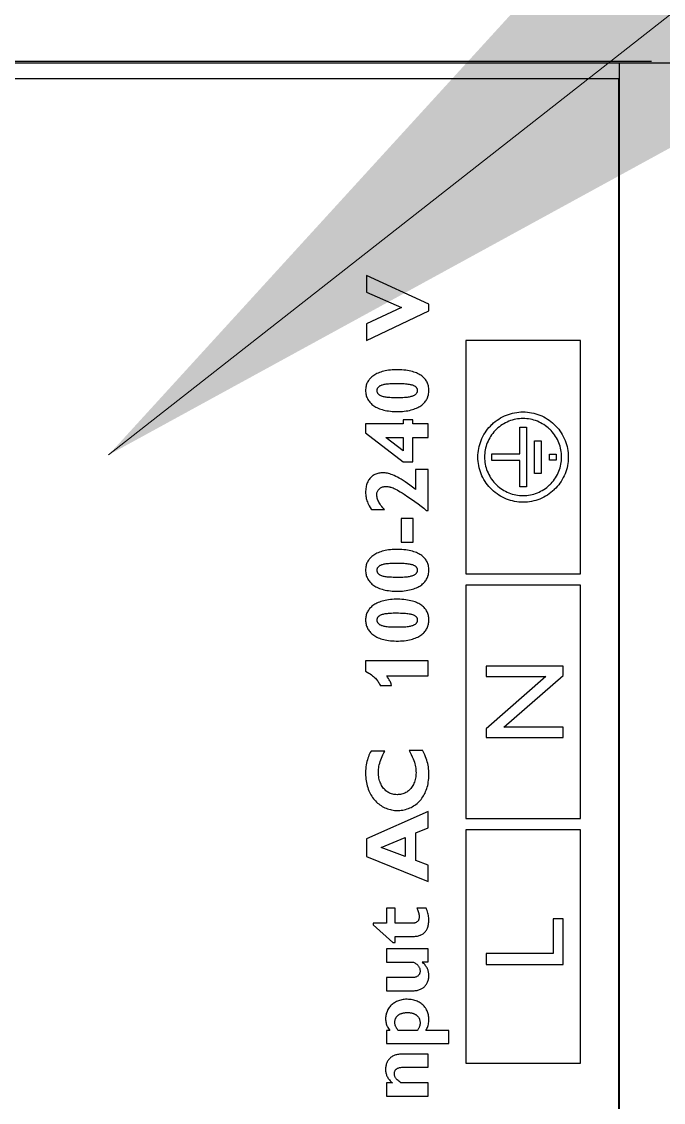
# Paper-space layout '2 DOOR PANEL LAYOUT - A1 Sheet' of a CAD drawing. Extents: x 50 to 825, y 22 to 486.
# Drawn here: x 434.412 to 437.021, y 337.318 to 341.713 of the extents above; entities that cross this region are included whole.
import ezdxf

# ---------------------------------------------------------------- set-up
doc = ezdxf.new("R2010")
doc.units = 0
doc.layers.add('N-ANNO-TEXT', color=2, linetype='Continuous', lineweight=18)
doc.layers.add('N-EQPM', color=3, linetype='Continuous', lineweight=25)

psp = doc.layouts.new('2 DOOR PANEL LAYOUT - A1 Sheet')

# ---------------------------------------------------------------- linework, layer by layer
at = {"layer": 'N-ANNO-TEXT'}
psp.add_lwpolyline([(434.7652, 339.951), (440.0535, 344.0974), (442.566, 344.0974)], dxfattribs=at)
psp.add_solid([(438.661, 342.0818), (434.7652, 339.951), (437.7593, 343.2301)], dxfattribs=at)
at = {"layer": 'N-EQPM', "linetype": 'Continuous'}
for p, q in [((422.2664, 341.5454), (439.1849, 341.5454)), ((423.698, 341.5519), (436.9725, 341.5519)), ((436.8423, 333.7369), (436.8423, 341.5454)), ((423.8203, 341.4814), (436.8386, 341.4814)), ((436.8386, 341.4814), (436.8386, 333.8029))]:
    psp.add_line(p, q, dxfattribs=at)
for points in [[(436.0675, 340.5647), (435.8137, 340.6804), (435.8137, 340.6132), (435.9566, 340.5504), (435.8137, 340.4843), (435.8137, 340.4163), (436.0675, 340.5375)], [(436.6841, 340.417), (436.2173, 340.417), (436.2173, 339.468), (436.6841, 339.468)], [(435.8133, 340.1917), (435.8146, 340.1877), (435.8161, 340.1838), (435.8178, 340.1801), (435.8197, 340.1764), (435.8219, 340.1729), (435.8243, 340.1694), (435.8269, 340.1661), (435.8297, 340.1629), (435.8328, 340.1598), (435.8361, 340.1568), (435.8397, 340.1539), (435.8435, 340.1511), (435.8476, 340.1485), (435.8519, 340.1459), (435.8565, 340.1435), (435.8614, 340.1413), (435.8666, 340.1392), (435.872, 340.1372), (435.8778, 340.1354), (435.8838, 340.1338), (435.8902, 340.1323), (435.8969, 340.131), (435.9039, 340.1299), (435.9112, 340.129), (435.9189, 340.1284), (435.9269, 340.1279), (435.9352, 340.1277), (435.9389, 340.1277), (435.944, 340.1277), (435.9522, 340.128), (435.9602, 340.1284), (435.9678, 340.1292), (435.9751, 340.1301), (435.9821, 340.1312), (435.9887, 340.1325), (435.9951, 340.134), (436.0011, 340.1356), (436.0068, 340.1374), (436.0122, 340.1394), (436.0173, 340.1415), (436.0222, 340.1438), (436.0267, 340.1462), (436.031, 340.1487), (436.035, 340.1513), (436.0387, 340.154), (436.0422, 340.1569), (436.0455, 340.1599), (436.0485, 340.163), (436.0513, 340.1661), (436.0538, 340.1694), (436.0561, 340.1729), (436.0583, 340.1764), (436.0602, 340.18), (436.0618, 340.1838), (436.0633, 340.1877), (436.064, 340.1897), (436.0646, 340.1917), (436.0656, 340.1959), (436.0664, 340.2002), (436.067, 340.2046), (436.0674, 340.2092), (436.0675, 340.214), (436.0674, 340.2186), (436.067, 340.2231), (436.0664, 340.2275), (436.0656, 340.2317), (436.0646, 340.2357), (436.0633, 340.2396), (436.0619, 340.2434), (436.0602, 340.2471), (436.0583, 340.2506), (436.0562, 340.254), (436.0538, 340.2573), (436.0513, 340.2605), (436.0485, 340.2636), (436.0455, 340.2666), (436.0422, 340.2695), (436.0387, 340.2722), (436.035, 340.2749), (436.0309, 340.2774), (436.0266, 340.2799), (436.022, 340.2822), (436.0171, 340.2844), (436.0119, 340.2864), (436.0064, 340.2883), (436.0005, 340.2901), (435.9943, 340.2917), (435.9878, 340.2932), (435.9809, 340.2944), (435.9737, 340.2955), (435.9662, 340.2964), (435.9583, 340.297), (435.9501, 340.2975), (435.9415, 340.2977), (435.9378, 340.2977), (435.9351, 340.2977), (435.9269, 340.2975), (435.919, 340.2971), (435.9114, 340.2964), (435.9041, 340.2955), (435.8971, 340.2945), (435.8904, 340.2932), (435.8839, 340.2917), (435.8778, 340.2901), (435.872, 340.2883), (435.8665, 340.2864), (435.8613, 340.2843), (435.8564, 340.282), (435.8518, 340.2797), (435.8474, 340.2772), (435.8433, 340.2746), (435.8395, 340.2718), (435.836, 340.269), (435.8327, 340.266), (435.8296, 340.263), (435.8268, 340.2598), (435.8242, 340.2566), (435.8218, 340.2532), (435.8197, 340.2498), (435.8177, 340.2462), (435.816, 340.2425), (435.8146, 340.2387), (435.8133, 340.2348), (435.8127, 340.2328), (435.8123, 340.2307), (435.8114, 340.2266), (435.8108, 340.2223), (435.8105, 340.2178), (435.8104, 340.2132), (435.8105, 340.2087), (435.8108, 340.2043), (435.8114, 340.2), (435.8123, 340.1958)], [(436.0199, 340.2185), (436.0202, 340.2168), (436.0204, 340.2151), (436.0205, 340.2132), (436.0204, 340.2113), (436.0202, 340.2095), (436.0199, 340.2078), (436.0194, 340.2062), (436.0189, 340.2046), (436.0182, 340.2032), (436.0174, 340.2017), (436.0164, 340.2003), (436.0153, 340.199), (436.0141, 340.1977), (436.0128, 340.1965), (436.0112, 340.1953), (436.0095, 340.1942), (436.0076, 340.1931), (436.0055, 340.192), (436.0032, 340.191), (436.0007, 340.19), (435.9978, 340.1891), (435.9947, 340.1882), (435.9913, 340.1874), (435.9875, 340.1866), (435.9834, 340.1859), (435.9788, 340.1853), (435.9738, 340.1848), (435.9682, 340.1843), (435.9621, 340.1839), (435.9554, 340.1837), (435.9479, 340.1835), (435.9415, 340.1835), (435.9405, 340.1835), (435.9307, 340.1835), (435.9224, 340.1837), (435.9152, 340.184), (435.9089, 340.1843), (435.9033, 340.1847), (435.8982, 340.1853), (435.8937, 340.1858), (435.8896, 340.1865), (435.8859, 340.1872), (435.8825, 340.188), (435.8795, 340.1888), (435.8768, 340.1897), (435.8743, 340.1906), (435.872, 340.1916), (435.87, 340.1927), (435.8681, 340.1937), (435.8665, 340.1949), (435.865, 340.196), (435.8636, 340.1972), (435.8625, 340.1985), (435.8614, 340.1998), (435.8605, 340.2012), (435.8597, 340.2026), (435.859, 340.2041), (435.8587, 340.2049), (435.8584, 340.2057), (435.858, 340.2074), (435.8577, 340.2091), (435.8575, 340.2109), (435.8574, 340.2129), (435.8575, 340.2148), (435.8577, 340.2166), (435.858, 340.2184), (435.8584, 340.22), (435.859, 340.2216), (435.8593, 340.2223), (435.8597, 340.223), (435.8605, 340.2245), (435.8614, 340.2258), (435.8624, 340.2271), (435.8636, 340.2284), (435.865, 340.2296), (435.8665, 340.2308), (435.8682, 340.2319), (435.87, 340.2329), (435.8721, 340.234), (435.8744, 340.235), (435.8769, 340.2359), (435.8797, 340.2368), (435.8828, 340.2376), (435.8862, 340.2384), (435.8899, 340.2391), (435.8941, 340.2398), (435.8987, 340.2403), (435.9038, 340.2408), (435.9095, 340.2412), (435.9157, 340.2416), (435.9227, 340.2418), (435.9306, 340.2419), (435.9338, 340.2419), (435.9437, 340.2418), (435.9524, 340.2417), (435.9599, 340.2414), (435.9666, 340.2411), (435.9725, 340.2406), (435.9779, 340.2401), (435.9827, 340.2395), (435.987, 340.2389), (435.9909, 340.2382), (435.9944, 340.2374), (435.9976, 340.2365), (436.0005, 340.2357), (436.0031, 340.2347), (436.0055, 340.2337), (436.0076, 340.2327), (436.0095, 340.2317), (436.0112, 340.2306), (436.0127, 340.2294), (436.0141, 340.2282), (436.0153, 340.227), (436.0164, 340.2257), (436.0173, 340.2244), (436.0182, 340.223), (436.0189, 340.2216), (436.0192, 340.2208), (436.0194, 340.2201)], [(436.6292, 339.9857), (436.6311, 339.9772), (436.6325, 339.9686), (436.6335, 339.96), (436.6341, 339.9513), (436.6343, 339.9425), (436.6341, 339.9338), (436.6335, 339.9251), (436.6325, 339.9164), (436.6311, 339.9079), (436.6292, 339.8994), (436.627, 339.891), (436.6244, 339.8828), (436.6213, 339.8746), (436.6179, 339.8666), (436.6141, 339.8588), (436.6099, 339.8512), (436.6054, 339.8437), (436.6005, 339.8365), (436.5953, 339.8295), (436.5897, 339.8227), (436.5838, 339.8162), (436.5776, 339.81), (436.5771, 339.8094), (436.5706, 339.8036), (436.5638, 339.798), (436.5568, 339.7927), (436.5496, 339.7879), (436.5421, 339.7833), (436.5344, 339.7792), (436.5266, 339.7754), (436.5186, 339.7719), (436.5105, 339.7689), (436.5022, 339.7663), (436.4939, 339.764), (436.4854, 339.7622), (436.4768, 339.7608), (436.4682, 339.7598), (436.4595, 339.7591), (436.4507, 339.7589), (436.442, 339.7591), (436.4333, 339.7598), (436.4246, 339.7608), (436.4161, 339.7622), (436.4076, 339.764), (436.3992, 339.7663), (436.391, 339.7689), (436.3828, 339.7719), (436.3748, 339.7754), (436.367, 339.7792), (436.3593, 339.7833), (436.3519, 339.7879), (436.3446, 339.7927), (436.3376, 339.798), (436.3309, 339.8036), (436.3243, 339.8094), (436.3238, 339.81), (436.3176, 339.8162), (436.3117, 339.8227), (436.3061, 339.8295), (436.3009, 339.8365), (436.296, 339.8437), (436.2914, 339.8512), (436.2873, 339.8588), (436.2835, 339.8667), (436.2801, 339.8747), (436.277, 339.8828), (436.2744, 339.891), (436.2722, 339.8994), (436.2703, 339.9079), (436.2689, 339.9164), (436.2679, 339.9251), (436.2673, 339.9338), (436.2671, 339.9425), (436.2673, 339.9513), (436.2679, 339.96), (436.2689, 339.9686), (436.2703, 339.9772), (436.2722, 339.9856), (436.2744, 339.994), (436.277, 340.0023), (436.2801, 340.0104), (436.2835, 340.0184), (436.2873, 340.0262), (436.2914, 340.0339), (436.296, 340.0413), (436.3009, 340.0485), (436.3061, 340.0556), (436.3117, 340.0623), (436.3176, 340.0688), (436.3238, 340.075), (436.3243, 340.0756), (436.3308, 340.0815), (436.3376, 340.087), (436.3446, 340.0923), (436.3519, 340.0972), (436.3593, 340.1017), (436.367, 340.1059), (436.3748, 340.1097), (436.3828, 340.1131), (436.3909, 340.1161), (436.3992, 340.1187), (436.4076, 340.121), (436.4161, 340.1228), (436.4246, 340.1242), (436.4333, 340.1253), (436.442, 340.1259), (436.4507, 340.1261), (436.4595, 340.1259), (436.4682, 340.1253), (436.4768, 340.1242), (436.4854, 340.1228), (436.4939, 340.121), (436.5023, 340.1187), (436.5105, 340.1161), (436.5186, 340.1131), (436.5266, 340.1097), (436.5345, 340.1059), (436.5421, 340.1017), (436.5496, 340.0972), (436.5568, 340.0923), (436.5638, 340.087), (436.5706, 340.0815), (436.5771, 340.0756), (436.5776, 340.075), (436.5838, 340.0688), (436.5897, 340.0623), (436.5953, 340.0556), (436.6005, 340.0486), (436.6054, 340.0413), (436.61, 340.0339), (436.6141, 340.0262), (436.6179, 340.0184), (436.6213, 340.0104), (436.6244, 340.0023), (436.627, 339.994)], [(436.0642, 340.077), (436.0025, 340.077), (436.0025, 340.0939), (435.9624, 340.0939), (435.9624, 340.077), (435.8104, 340.077), (435.8104, 340.0417), (435.9624, 339.9238), (436.0025, 339.9238), (436.0025, 340.0215), (436.0642, 340.0215)], [(436.601, 339.9865), (436.5987, 339.9935), (436.5962, 340.0004), (436.5932, 340.0072), (436.59, 340.0139), (436.5865, 340.0204), (436.5826, 340.0268), (436.5784, 340.033), (436.574, 340.039), (436.5692, 340.0447), (436.5642, 340.0503), (436.5589, 340.0556), (436.5585, 340.056), (436.5529, 340.061), (436.5471, 340.0658), (436.5412, 340.0702), (436.535, 340.0744), (436.5286, 340.0783), (436.5221, 340.0818), (436.5154, 340.0851), (436.5086, 340.088), (436.5017, 340.0906), (436.4946, 340.0928), (436.4875, 340.0947), (436.4803, 340.0963), (436.473, 340.0975), (436.4656, 340.0984), (436.4582, 340.0989), (436.4507, 340.0991), (436.4433, 340.0989), (436.4358, 340.0984), (436.4285, 340.0975), (436.4212, 340.0963), (436.4139, 340.0947), (436.4068, 340.0928), (436.3997, 340.0906), (436.3928, 340.088), (436.3859, 340.0851), (436.3793, 340.0818), (436.3727, 340.0783), (436.3664, 340.0744), (436.3602, 340.0703), (436.3542, 340.0658), (436.3484, 340.061), (436.3429, 340.056), (436.3424, 340.0555), (436.3371, 340.0502), (436.3321, 340.0447), (436.3273, 340.0389), (436.3228, 340.0329), (436.3187, 340.0268), (436.3148, 340.0204), (436.3112, 340.0139), (436.308, 340.0072), (436.3051, 340.0004), (436.3025, 339.9935), (436.3003, 339.9864), (436.2984, 339.9793), (436.2968, 339.9721), (436.2956, 339.9648), (436.2947, 339.9574), (436.2942, 339.95), (436.294, 339.9425), (436.2942, 339.9351), (436.2947, 339.9276), (436.2956, 339.9203), (436.2968, 339.913), (436.2984, 339.9058), (436.3003, 339.8986), (436.3025, 339.8916), (436.3051, 339.8846), (436.308, 339.8778), (436.3112, 339.8712), (436.3148, 339.8646), (436.3187, 339.8583), (436.3228, 339.8521), (436.3273, 339.8461), (436.3321, 339.8403), (436.3371, 339.8348), (436.3424, 339.8295), (436.3429, 339.829), (436.3484, 339.824), (436.3542, 339.8192), (436.3602, 339.8148), (436.3664, 339.8106), (436.3728, 339.8067), (436.3793, 339.8032), (436.386, 339.7999), (436.3928, 339.797), (436.3997, 339.7944), (436.4068, 339.7922), (436.4139, 339.7903), (436.4212, 339.7887), (436.4285, 339.7875), (436.4358, 339.7866), (436.4433, 339.7861), (436.4507, 339.7859), (436.4582, 339.7861), (436.4656, 339.7866), (436.473, 339.7875), (436.4803, 339.7887), (436.4875, 339.7903), (436.4946, 339.7922), (436.5017, 339.7944), (436.5086, 339.797), (436.5154, 339.7999), (436.5221, 339.8032), (436.5286, 339.8067), (436.535, 339.8106), (436.5411, 339.8148), (436.5471, 339.8192), (436.5529, 339.824), (436.5584, 339.829), (436.5589, 339.8295), (436.5642, 339.8348), (436.5692, 339.8403), (436.5739, 339.8461), (436.5784, 339.8521), (436.5826, 339.8582), (436.5865, 339.8646), (436.59, 339.8711), (436.5932, 339.8778), (436.5962, 339.8846), (436.5987, 339.8916), (436.601, 339.8986), (436.6029, 339.9057), (436.6045, 339.913), (436.6057, 339.9203), (436.6066, 339.9276), (436.6071, 339.9351), (436.6073, 339.9425), (436.6071, 339.95), (436.6066, 339.9574), (436.6057, 339.9648), (436.6045, 339.9721), (436.6029, 339.9793)], [(435.9624, 339.9679), (435.8941, 340.0208), (435.8941, 340.0215), (435.9624, 340.0215)], [(436.4642, 339.8215), (436.4371, 339.8215), (436.4371, 339.929), (436.3236, 339.929), (436.3236, 339.9561), (436.4371, 339.9561), (436.4371, 340.0636), (436.4642, 340.0636)], [(436.5247, 339.876), (436.4975, 339.876), (436.4975, 340.0092), (436.5247, 340.0092)], [(436.5852, 339.9305), (436.5583, 339.9305), (436.5583, 339.9546), (436.5852, 339.9546)], [(435.8145, 339.7697), (435.816, 339.7649), (435.8179, 339.76), (435.82, 339.7549), (435.8226, 339.7496), (435.8255, 339.7438), (435.829, 339.7377), (435.8332, 339.7309), (435.8343, 339.7292), (435.8868, 339.7292), (435.8842, 339.7319), (435.8801, 339.7365), (435.8763, 339.7412), (435.8728, 339.7458), (435.8696, 339.7504), (435.8668, 339.7549), (435.8643, 339.7594), (435.8622, 339.7637), (435.8603, 339.7679), (435.8588, 339.7719), (435.8576, 339.7757), (435.8567, 339.7794), (435.856, 339.7829), (435.8557, 339.7862), (435.8556, 339.7894), (435.8557, 339.7921), (435.856, 339.7948), (435.8566, 339.7975), (435.8574, 339.8001), (435.8585, 339.8026), (435.8598, 339.8051), (435.8613, 339.8075), (435.863, 339.8097), (435.8649, 339.8119), (435.8671, 339.8138), (435.8694, 339.8157), (435.8715, 339.8171), (435.8741, 339.8186), (435.8768, 339.8199), (435.8797, 339.8209), (435.8826, 339.8217), (435.8855, 339.8223), (435.8885, 339.8227), (435.8916, 339.8228), (435.8959, 339.8227), (435.9002, 339.8224), (435.9044, 339.8218), (435.9087, 339.821), (435.9108, 339.8204), (435.913, 339.8199), (435.9175, 339.8185), (435.9222, 339.8168), (435.9271, 339.8147), (435.9324, 339.8122), (435.9382, 339.8092), (435.9445, 339.8057), (435.9514, 339.8015), (435.9593, 339.7965), (435.9677, 339.791), (435.9826, 339.781), (435.997, 339.7711), (436.0107, 339.7613), (436.0236, 339.7519), (436.0356, 339.7428), (436.0468, 339.7341), (436.0572, 339.7258), (436.0642, 339.7258), (436.0642, 339.8915), (436.0131, 339.8915), (436.0131, 339.8107), (436.0121, 339.8115), (436.0009, 339.8202), (435.9904, 339.828), (435.9806, 339.835), (435.9713, 339.8413), (435.9627, 339.847), (435.9545, 339.8521), (435.9468, 339.8566), (435.9396, 339.8606), (435.9328, 339.8641), (435.9263, 339.8671), (435.9202, 339.8697), (435.9145, 339.872), (435.909, 339.8739), (435.9038, 339.8754), (435.8989, 339.8766), (435.8943, 339.8775), (435.8899, 339.8781), (435.8857, 339.8785), (435.8816, 339.8786), (435.8769, 339.8785), (435.8723, 339.8782), (435.8678, 339.8776), (435.8636, 339.8768), (435.8595, 339.8758), (435.8556, 339.8746), (435.8518, 339.8732), (435.8482, 339.8716), (435.8448, 339.8698), (435.8415, 339.8678), (435.8383, 339.8656), (435.8353, 339.8633), (435.8325, 339.8607), (435.8298, 339.858), (435.8273, 339.8551), (435.8249, 339.8519), (435.8227, 339.8486), (435.8207, 339.8451), (435.8188, 339.8414), (435.8171, 339.8375), (435.8156, 339.8334), (435.8142, 339.8291), (435.813, 339.8245), (435.8121, 339.8198), (435.8113, 339.8148), (435.8108, 339.8096), (435.8105, 339.8042), (435.8104, 339.7993), (435.8105, 339.794), (435.8108, 339.7889), (435.8114, 339.784), (435.8122, 339.7792), (435.8127, 339.7769), (435.8132, 339.7745)], [(436.0036, 339.6928), (435.9547, 339.6928), (435.9547, 339.5969), (436.0036, 339.5969)], [(436.0646, 339.5052), (436.0633, 339.5091), (436.0619, 339.5129), (436.0602, 339.5166), (436.0583, 339.5201), (436.0562, 339.5235), (436.0538, 339.5268), (436.0513, 339.53), (436.0485, 339.5331), (436.0455, 339.5361), (436.0422, 339.5389), (436.0387, 339.5417), (436.035, 339.5444), (436.0309, 339.5469), (436.0266, 339.5493), (436.022, 339.5517), (436.0171, 339.5538), (436.0119, 339.5559), (436.0063, 339.5578), (436.0005, 339.5596), (435.9943, 339.5612), (435.9878, 339.5626), (435.9809, 339.5639), (435.9737, 339.5649), (435.9662, 339.5658), (435.9583, 339.5665), (435.95, 339.5669), (435.9415, 339.5671), (435.9378, 339.5672), (435.9351, 339.5672), (435.9269, 339.567), (435.919, 339.5665), (435.9114, 339.5659), (435.9041, 339.565), (435.897, 339.5639), (435.8903, 339.5627), (435.8839, 339.5612), (435.8778, 339.5596), (435.872, 339.5578), (435.8665, 339.5558), (435.8613, 339.5537), (435.8564, 339.5515), (435.8518, 339.5491), (435.8474, 339.5466), (435.8433, 339.544), (435.8395, 339.5413), (435.836, 339.5385), (435.8326, 339.5355), (435.8296, 339.5325), (435.8268, 339.5293), (435.8242, 339.5261), (435.8218, 339.5227), (435.8197, 339.5192), (435.8177, 339.5157), (435.816, 339.512), (435.8146, 339.5082), (435.8133, 339.5042), (435.8127, 339.5022), (435.8123, 339.5002), (435.8114, 339.496), (435.8108, 339.4917), (435.8105, 339.4873), (435.8104, 339.4827), (435.8105, 339.4782), (435.8108, 339.4737), (435.8114, 339.4694), (435.8123, 339.4652), (435.8133, 339.4611), (435.8146, 339.4572), (435.8161, 339.4533), (435.8178, 339.4495), (435.8197, 339.4459), (435.8219, 339.4423), (435.8243, 339.4389), (435.8269, 339.4356), (435.8297, 339.4324), (435.8328, 339.4292), (435.8361, 339.4262), (435.8397, 339.4234), (435.8435, 339.4206), (435.8476, 339.4179), (435.8519, 339.4154), (435.8565, 339.413), (435.8614, 339.4108), (435.8665, 339.4087), (435.872, 339.4067), (435.8778, 339.4049), (435.8838, 339.4033), (435.8902, 339.4018), (435.8969, 339.4005), (435.9039, 339.3994), (435.9112, 339.3985), (435.9189, 339.3979), (435.9269, 339.3974), (435.9352, 339.3972), (435.9389, 339.3972), (435.944, 339.3972), (435.9522, 339.3975), (435.9602, 339.3979), (435.9678, 339.3987), (435.9751, 339.3996), (435.9821, 339.4007), (435.9888, 339.402), (435.9951, 339.4035), (436.0011, 339.4051), (436.0068, 339.4069), (436.0123, 339.4089), (436.0174, 339.411), (436.0222, 339.4133), (436.0267, 339.4157), (436.031, 339.4182), (436.035, 339.4208), (436.0387, 339.4235), (436.0422, 339.4264), (436.0455, 339.4294), (436.0485, 339.4324), (436.0513, 339.4356), (436.0538, 339.4389), (436.0561, 339.4423), (436.0583, 339.4459), (436.0602, 339.4495), (436.0618, 339.4533), (436.0633, 339.4572), (436.064, 339.4592), (436.0646, 339.4612), (436.0656, 339.4654), (436.0664, 339.4697), (436.067, 339.4741), (436.0674, 339.4787), (436.0675, 339.4835), (436.0674, 339.4881), (436.067, 339.4926), (436.0664, 339.497), (436.0656, 339.5012)], [(436.0199, 339.4879), (436.0202, 339.4863), (436.0204, 339.4845), (436.0205, 339.4827), (436.0204, 339.4808), (436.0202, 339.479), (436.0199, 339.4773), (436.0194, 339.4757), (436.0189, 339.4741), (436.0182, 339.4726), (436.0174, 339.4712), (436.0164, 339.4698), (436.0153, 339.4685), (436.0141, 339.4672), (436.0128, 339.466), (436.0112, 339.4648), (436.0095, 339.4637), (436.0076, 339.4625), (436.0056, 339.4615), (436.0032, 339.4605), (436.0007, 339.4595), (435.9979, 339.4586), (435.9947, 339.4577), (435.9913, 339.4569), (435.9875, 339.4561), (435.9834, 339.4554), (435.9788, 339.4548), (435.9738, 339.4543), (435.9682, 339.4538), (435.9621, 339.4534), (435.9553, 339.4532), (435.9478, 339.453), (435.9415, 339.453), (435.9406, 339.453), (435.9308, 339.453), (435.9225, 339.4532), (435.9153, 339.4535), (435.909, 339.4538), (435.9033, 339.4542), (435.8983, 339.4547), (435.8937, 339.4553), (435.8896, 339.456), (435.8859, 339.4567), (435.8826, 339.4575), (435.8795, 339.4583), (435.8768, 339.4592), (435.8743, 339.4601), (435.872, 339.4611), (435.87, 339.4621), (435.8681, 339.4632), (435.8665, 339.4643), (435.865, 339.4655), (435.8636, 339.4667), (435.8625, 339.468), (435.8614, 339.4693), (435.8605, 339.4707), (435.8597, 339.4721), (435.859, 339.4736), (435.8587, 339.4744), (435.8584, 339.4752), (435.858, 339.4768), (435.8577, 339.4786), (435.8575, 339.4804), (435.8574, 339.4823), (435.8575, 339.4843), (435.8577, 339.4861), (435.858, 339.4878), (435.8584, 339.4895), (435.859, 339.491), (435.8593, 339.4918), (435.8597, 339.4925), (435.8605, 339.4939), (435.8614, 339.4953), (435.8624, 339.4966), (435.8636, 339.4978), (435.865, 339.499), (435.8665, 339.5002), (435.8682, 339.5013), (435.87, 339.5024), (435.8721, 339.5034), (435.8744, 339.5044), (435.8769, 339.5053), (435.8797, 339.5062), (435.8828, 339.5071), (435.8862, 339.5078), (435.8899, 339.5086), (435.8941, 339.5092), (435.8987, 339.5098), (435.9038, 339.5103), (435.9094, 339.5107), (435.9157, 339.511), (435.9227, 339.5112), (435.9306, 339.5113), (435.9338, 339.5113), (435.9437, 339.5113), (435.9524, 339.5111), (435.9599, 339.5109), (435.9666, 339.5105), (435.9725, 339.5101), (435.9779, 339.5096), (435.9827, 339.509), (435.987, 339.5083), (435.9909, 339.5076), (435.9944, 339.5068), (435.9976, 339.506), (436.0005, 339.5051), (436.0031, 339.5042), (436.0055, 339.5032), (436.0076, 339.5022), (436.0095, 339.5011), (436.0112, 339.5), (436.0127, 339.4989), (436.0141, 339.4977), (436.0153, 339.4965), (436.0164, 339.4952), (436.0173, 339.4939), (436.0182, 339.4925), (436.0189, 339.491), (436.0192, 339.4903), (436.0194, 339.4895)], [(436.6841, 339.4221), (436.2173, 339.4221), (436.2173, 338.4731), (436.6841, 338.4731)], [(436.0646, 339.3025), (436.0633, 339.3064), (436.0619, 339.3102), (436.0602, 339.3138), (436.0583, 339.3174), (436.0562, 339.3208), (436.0538, 339.3241), (436.0513, 339.3273), (436.0485, 339.3304), (436.0455, 339.3333), (436.0422, 339.3362), (436.0387, 339.339), (436.035, 339.3417), (436.0309, 339.3442), (436.0266, 339.3466), (436.022, 339.3489), (436.0171, 339.3511), (436.0119, 339.3532), (436.0064, 339.3551), (436.0005, 339.3569), (435.9943, 339.3585), (435.9878, 339.3599), (435.9809, 339.3612), (435.9737, 339.3622), (435.9662, 339.3631), (435.9583, 339.3638), (435.9501, 339.3642), (435.9415, 339.3644), (435.9378, 339.3645), (435.9351, 339.3645), (435.9269, 339.3643), (435.919, 339.3638), (435.9114, 339.3632), (435.9041, 339.3623), (435.897, 339.3612), (435.8903, 339.3599), (435.8839, 339.3585), (435.8778, 339.3569), (435.872, 339.3551), (435.8665, 339.3531), (435.8613, 339.351), (435.8564, 339.3488), (435.8518, 339.3464), (435.8474, 339.3439), (435.8433, 339.3413), (435.8395, 339.3386), (435.836, 339.3357), (435.8327, 339.3328), (435.8296, 339.3297), (435.8268, 339.3266), (435.8242, 339.3233), (435.8218, 339.32), (435.8197, 339.3165), (435.8177, 339.3129), (435.816, 339.3092), (435.8146, 339.3054), (435.8133, 339.3015), (435.8127, 339.2995), (435.8123, 339.2975), (435.8114, 339.2933), (435.8108, 339.289), (435.8105, 339.2845), (435.8104, 339.28), (435.8105, 339.2754), (435.8108, 339.271), (435.8114, 339.2667), (435.8123, 339.2625), (435.8133, 339.2584), (435.8146, 339.2544), (435.8161, 339.2505), (435.8178, 339.2468), (435.8197, 339.2431), (435.8219, 339.2396), (435.8243, 339.2362), (435.8269, 339.2328), (435.8297, 339.2296), (435.8328, 339.2265), (435.8361, 339.2235), (435.8397, 339.2206), (435.8435, 339.2178), (435.8476, 339.2152), (435.8519, 339.2127), (435.8565, 339.2103), (435.8614, 339.208), (435.8666, 339.2059), (435.872, 339.2039), (435.8778, 339.2021), (435.8838, 339.2005), (435.8902, 339.199), (435.8969, 339.1978), (435.9039, 339.1967), (435.9112, 339.1958), (435.9189, 339.1951), (435.9269, 339.1947), (435.9352, 339.1944), (435.9389, 339.1944), (435.944, 339.1944), (435.9522, 339.1947), (435.9602, 339.1952), (435.9678, 339.1959), (435.9751, 339.1968), (435.9821, 339.1979), (435.9887, 339.1992), (435.9951, 339.2007), (436.0011, 339.2024), (436.0068, 339.2042), (436.0122, 339.2062), (436.0173, 339.2083), (436.0222, 339.2105), (436.0267, 339.2129), (436.031, 339.2154), (436.035, 339.2181), (436.0387, 339.2208), (436.0422, 339.2237), (436.0455, 339.2266), (436.0485, 339.2297), (436.0513, 339.2329), (436.0538, 339.2362), (436.0561, 339.2396), (436.0583, 339.2431), (436.0602, 339.2468), (436.0618, 339.2505), (436.0633, 339.2544), (436.064, 339.2564), (436.0646, 339.2585), (436.0656, 339.2626), (436.0664, 339.2669), (436.067, 339.2714), (436.0674, 339.276), (436.0675, 339.2807), (436.0674, 339.2854), (436.067, 339.2899), (436.0664, 339.2942), (436.0656, 339.2984)], [(436.0199, 339.2852), (436.0202, 339.2835), (436.0204, 339.2818), (436.0205, 339.28), (436.0204, 339.2781), (436.0202, 339.2763), (436.0199, 339.2746), (436.0194, 339.2729), (436.0189, 339.2714), (436.0182, 339.2699), (436.0174, 339.2685), (436.0164, 339.2671), (436.0153, 339.2658), (436.0141, 339.2645), (436.0128, 339.2633), (436.0112, 339.2621), (436.0095, 339.2609), (436.0076, 339.2598), (436.0055, 339.2587), (436.0032, 339.2577), (436.0007, 339.2568), (435.9978, 339.2558), (435.9947, 339.2549), (435.9913, 339.2541), (435.9875, 339.2534), (435.9833, 339.2527), (435.9788, 339.2521), (435.9737, 339.2515), (435.9682, 339.2511), (435.962, 339.2507), (435.9553, 339.2504), (435.9478, 339.2503), (435.9415, 339.2502), (435.9406, 339.2502), (435.9308, 339.2503), (435.9225, 339.2505), (435.9153, 339.2507), (435.909, 339.2511), (435.9033, 339.2515), (435.8983, 339.252), (435.8937, 339.2526), (435.8896, 339.2532), (435.8859, 339.254), (435.8826, 339.2547), (435.8795, 339.2556), (435.8768, 339.2564), (435.8743, 339.2574), (435.872, 339.2584), (435.87, 339.2594), (435.8681, 339.2605), (435.8665, 339.2616), (435.865, 339.2628), (435.8636, 339.264), (435.8625, 339.2652), (435.8614, 339.2666), (435.8605, 339.2679), (435.8597, 339.2694), (435.859, 339.2709), (435.8587, 339.2716), (435.8584, 339.2724), (435.858, 339.2741), (435.8577, 339.2758), (435.8575, 339.2777), (435.8574, 339.2796), (435.8575, 339.2815), (435.8577, 339.2833), (435.858, 339.2851), (435.8584, 339.2867), (435.859, 339.2883), (435.8593, 339.289), (435.8597, 339.2898), (435.8605, 339.2912), (435.8614, 339.2925), (435.8624, 339.2938), (435.8636, 339.2951), (435.865, 339.2963), (435.8665, 339.2975), (435.8682, 339.2986), (435.87, 339.2996), (435.8721, 339.3007), (435.8744, 339.3017), (435.8769, 339.3026), (435.8797, 339.3035), (435.8828, 339.3043), (435.8862, 339.3051), (435.8899, 339.3058), (435.8941, 339.3065), (435.8987, 339.307), (435.9038, 339.3075), (435.9094, 339.3079), (435.9157, 339.3083), (435.9227, 339.3085), (435.9306, 339.3086), (435.9338, 339.3086), (435.9437, 339.3085), (435.9524, 339.3084), (435.9599, 339.3081), (435.9666, 339.3078), (435.9725, 339.3073), (435.9779, 339.3068), (435.9827, 339.3062), (435.987, 339.3056), (435.9909, 339.3049), (435.9944, 339.3041), (435.9976, 339.3032), (436.0005, 339.3024), (436.0031, 339.3014), (436.0055, 339.3005), (436.0076, 339.2994), (436.0095, 339.2984), (436.0112, 339.2973), (436.0127, 339.2961), (436.0141, 339.2949), (436.0153, 339.2937), (436.0164, 339.2924), (436.0173, 339.2911), (436.0182, 339.2897), (436.0189, 339.2883), (436.0192, 339.2875), (436.0194, 339.2868)], [(436.0642, 339.1143), (435.8104, 339.1143), (435.8104, 339.0717), (435.8171, 339.0679), (435.8232, 339.0642), (435.8288, 339.0605), (435.834, 339.0569), (435.8387, 339.0534), (435.843, 339.0499), (435.8469, 339.0465), (435.8504, 339.0431), (435.8535, 339.0398), (435.8564, 339.0364), (435.859, 339.0331), (435.8613, 339.0298), (435.8634, 339.0265), (435.8653, 339.0231), (435.8671, 339.0194), (435.869, 339.0153), (435.8695, 339.0141), (435.9162, 339.0141), (435.9143, 339.0198), (435.9126, 339.0244), (435.9109, 339.0284), (435.91, 339.0304), (435.909, 339.0324), (435.9068, 339.0366), (435.9039, 339.0416), (435.8997, 339.0482), (435.8967, 339.053), (436.0642, 339.053)], [(436.6134, 339.0925), (436.3003, 339.0925), (436.3003, 339.0502), (436.5427, 339.0502), (436.3003, 338.8381), (436.3003, 338.8023), (436.6134, 338.8023), (436.6134, 338.8445), (436.3724, 338.8445), (436.6134, 339.0539)], [(435.8659, 338.6315), (435.8647, 338.637), (435.8638, 338.6426), (435.8631, 338.6484), (435.8627, 338.6543), (435.8625, 338.6604), (435.8627, 338.6666), (435.8631, 338.6728), (435.8638, 338.6791), (435.8648, 338.6854), (435.8661, 338.6917), (435.8677, 338.6981), (435.8695, 338.7046), (435.8718, 338.7112), (435.8743, 338.7179), (435.8773, 338.7249), (435.8806, 338.7321), (435.8844, 338.7396), (435.8882, 338.7467), (435.8324, 338.7467), (435.8294, 338.7414), (435.8267, 338.7359), (435.8241, 338.7302), (435.8217, 338.7242), (435.8195, 338.718), (435.8175, 338.7115), (435.8158, 338.7048), (435.8143, 338.6978), (435.813, 338.6906), (435.8119, 338.6831), (435.8112, 338.6754), (435.8106, 338.6675), (435.8104, 338.6593), (435.8104, 338.6559), (435.8105, 338.6481), (435.8109, 338.6405), (435.8116, 338.633), (435.8126, 338.6258), (435.8138, 338.6187), (435.8152, 338.6118), (435.8169, 338.6051), (435.8189, 338.5985), (435.8211, 338.5922), (435.8235, 338.586), (435.8261, 338.5801), (435.829, 338.5743), (435.8321, 338.5688), (435.8354, 338.5634), (435.8389, 338.5583), (435.8425, 338.5534), (435.8464, 338.5486), (435.8505, 338.5441), (435.8547, 338.5399), (435.8591, 338.5358), (435.8637, 338.532), (435.8684, 338.5284), (435.8733, 338.5251), (435.8783, 338.522), (435.8835, 338.5191), (435.8888, 338.5165), (435.8941, 338.5142), (435.8996, 338.5122), (435.9052, 338.5104), (435.9109, 338.5088), (435.9163, 338.5076), (435.9221, 338.5066), (435.9279, 338.5059), (435.9338, 338.5055), (435.9397, 338.5054), (435.9435, 338.5054), (435.9496, 338.5058), (435.9556, 338.5064), (435.9615, 338.5072), (435.9673, 338.5084), (435.9731, 338.5098), (435.9788, 338.5115), (435.9843, 338.5135), (435.9898, 338.5157), (435.9951, 338.5181), (436.0003, 338.5208), (436.0053, 338.5238), (436.0102, 338.527), (436.0149, 338.5304), (436.0194, 338.534), (436.0238, 338.5379), (436.028, 338.5419), (436.032, 338.5462), (436.0358, 338.5507), (436.0394, 338.5555), (436.0429, 338.5604), (436.0461, 338.5655), (436.0491, 338.5708), (436.0519, 338.5764), (436.0545, 338.5821), (436.0569, 338.5881), (436.059, 338.5943), (436.061, 338.6006), (436.0627, 338.6072), (436.0641, 338.614), (436.0653, 338.621), (436.0662, 338.6282), (436.0669, 338.6357), (436.0672, 338.6395), (436.0673, 338.6433), (436.0675, 338.6512), (436.0674, 338.6598), (436.067, 338.6677), (436.0663, 338.6753), (436.0655, 338.6825), (436.0643, 338.6894), (436.0629, 338.6963), (436.0613, 338.7031), (436.0593, 338.7099), (436.057, 338.7168), (436.0543, 338.7239), (436.0513, 338.7313), (436.0477, 338.7392), (436.0435, 338.7476), (436.0425, 338.7496), (435.9878, 338.7496), (435.989, 338.747), (435.9955, 338.7334), (436, 338.7235), (436.0034, 338.7153), (436.0062, 338.7081), (436.0085, 338.7016), (436.0104, 338.6954), (436.0119, 338.6894), (436.0131, 338.6835), (436.0141, 338.6776), (436.0148, 338.6716), (436.015, 338.6685), (436.0152, 338.6654), (436.0153, 338.6589), (436.0152, 338.6533), (436.0148, 338.6474), (436.0141, 338.6418), (436.0132, 338.6363), (436.012, 338.6309), (436.0105, 338.6258), (436.0089, 338.6208), (436.007, 338.6161), (436.0048, 338.6115), (436.0025, 338.6071), (436, 338.603), (435.9972, 338.5991), (435.9943, 338.5954), (435.9912, 338.5919), (435.988, 338.5887), (435.9846, 338.5857), (435.981, 338.583), (435.9773, 338.5805), (435.9735, 338.5783), (435.9695, 338.5763), (435.9654, 338.5745), (435.9612, 338.5731), (435.9569, 338.5718), (435.9525, 338.5709), (435.9479, 338.5702), (435.9433, 338.5698), (435.9385, 338.5696), (435.9339, 338.5698), (435.9293, 338.5702), (435.9248, 338.5709), (435.9204, 338.5718), (435.9162, 338.5731), (435.912, 338.5745), (435.908, 338.5763), (435.9041, 338.5783), (435.9003, 338.5805), (435.8966, 338.583), (435.8931, 338.5858), (435.8898, 338.5888), (435.8866, 338.592), (435.8835, 338.5955), (435.8806, 338.5992), (435.8779, 338.6032), (435.8754, 338.6073), (435.8731, 338.6118), (435.8709, 338.6164), (435.869, 338.6212), (435.8674, 338.6263)], [(436.0642, 338.5017), (435.8137, 338.3904), (435.8137, 338.3181), (436.0642, 338.217), (436.0642, 338.2832), (436.0146, 338.3019), (436.0146, 338.4139), (436.0642, 338.4345)], [(435.9709, 338.3184), (435.8735, 338.3552), (435.9709, 338.3956)], [(436.6841, 338.4272), (436.2173, 338.4272), (436.2173, 337.4782), (436.6841, 337.4782)], [(436.0265, 338.087), (436.0273, 338.0835), (436.0278, 338.08), (436.0281, 338.0764), (436.0282, 338.0727), (436.0281, 338.07), (436.0278, 338.0674), (436.0273, 338.0649), (436.0266, 338.0627), (436.0258, 338.0605), (436.0248, 338.0586), (436.0236, 338.0567), (436.0223, 338.055), (436.0208, 338.0535), (436.0192, 338.0521), (436.0174, 338.0508), (436.0154, 338.0497), (436.0133, 338.0488), (436.0111, 338.048), (436.0086, 338.0474), (436.006, 338.0469), (436.0032, 338.0467), (436.001, 338.0466), (435.9312, 338.0466), (435.9312, 338.1084), (435.8949, 338.1084), (435.8949, 338.0466), (435.8416, 338.0466), (435.8416, 338.04), (435.9209, 337.9691), (435.9312, 337.9691), (435.9312, 337.9934), (436.004, 337.9934), (436.0087, 337.9935), (436.0131, 337.9938), (436.0173, 337.9943), (436.0213, 337.995), (436.0251, 337.9958), (436.0287, 337.9969), (436.0321, 337.998), (436.0338, 337.9987), (436.0354, 337.9994), (436.0384, 338.0009), (436.0413, 338.0025), (436.044, 338.0043), (436.0466, 338.0062), (436.049, 338.0083), (436.0513, 338.0106), (436.0534, 338.013), (436.0554, 338.0155), (436.0573, 338.0182), (436.059, 338.0211), (436.0605, 338.0242), (436.062, 338.0274), (436.0632, 338.0309), (436.0644, 338.0345), (436.0653, 338.0383), (436.0661, 338.0423), (436.0667, 338.0466), (436.0672, 338.051), (436.0674, 338.0556), (436.0675, 338.0591), (436.0674, 338.0642), (436.0671, 338.0691), (436.0666, 338.0738), (436.0659, 338.0785), (436.065, 338.0832), (436.0638, 338.088), (436.0624, 338.093), (436.0607, 338.0982), (436.0586, 338.1039), (436.0568, 338.1084), (436.0183, 338.1084), (436.0186, 338.1076), (436.0209, 338.1028), (436.0228, 338.0985), (436.0244, 338.0945), (436.0256, 338.0907)], [(436.6134, 338.0655), (436.5731, 338.0655), (436.5731, 337.924), (436.3003, 337.924), (436.3003, 337.879), (436.6134, 337.879)], [(436.031, 337.8601), (436.0315, 337.8576), (436.0317, 337.8552), (436.0318, 337.8527), (436.0318, 337.8513), (436.0316, 337.8488), (436.0312, 337.8465), (436.0307, 337.8443), (436.03, 337.8422), (436.0292, 337.8403), (436.0281, 337.8385), (436.027, 337.8368), (436.0257, 337.8352), (436.0242, 337.8337), (436.0226, 337.8323), (436.0208, 337.8311), (436.0189, 337.8299), (436.0178, 337.8294), (436.0167, 337.8289), (436.0144, 337.828), (436.0119, 337.8273), (436.0091, 337.8267), (436.0062, 337.8263), (436.003, 337.826), (435.9995, 337.8259), (435.8949, 337.8259), (435.8949, 337.7726), (436.0032, 337.7726), (436.0075, 337.7727), (436.0116, 337.773), (436.0156, 337.7735), (436.0194, 337.7741), (436.0231, 337.7749), (436.0266, 337.7759), (436.03, 337.777), (436.0332, 337.7783), (436.0363, 337.7797), (436.0392, 337.7812), (436.042, 337.783), (436.0446, 337.7848), (436.0472, 337.7868), (436.0495, 337.7889), (436.0518, 337.7912), (436.0539, 337.7936), (436.0558, 337.7961), (436.0577, 337.7988), (436.0594, 337.8016), (436.0609, 337.8045), (436.0623, 337.8076), (436.0635, 337.8108), (436.0646, 337.8141), (436.0655, 337.8175), (436.0663, 337.8211), (436.0669, 337.8248), (436.0672, 337.8285), (436.0675, 337.8324), (436.0675, 337.8347), (436.0674, 337.8386), (436.0671, 337.8423), (436.0667, 337.8459), (436.066, 337.8493), (436.0653, 337.8526), (436.0643, 337.8559), (436.0631, 337.859), (436.0618, 337.8622), (436.0602, 337.8652), (436.0585, 337.8683), (436.0565, 337.8713), (436.0543, 337.8744), (436.0519, 337.8774), (436.0492, 337.8805), (436.0461, 337.8837), (436.0427, 337.8869), (436.0399, 337.8894), (436.0642, 337.8894), (436.0642, 337.9427), (435.8949, 337.9427), (435.8949, 337.8891), (436.0028, 337.8891), (436.0056, 337.888), (436.0083, 337.8868), (436.011, 337.8855), (436.0135, 337.8839), (436.0159, 337.8822), (436.018, 337.8805), (436.0202, 337.8785), (436.0222, 337.8765), (436.024, 337.8743), (436.0257, 337.872), (436.0271, 337.8697), (436.0284, 337.8674), (436.0294, 337.865), (436.0303, 337.8625)], [(435.8945, 337.6379), (435.8958, 337.634), (435.8973, 337.6302), (435.8991, 337.6264), (435.9011, 337.6226), (435.9034, 337.6189), (435.9061, 337.6151), (435.9091, 337.6112), (435.9095, 337.6107), (435.8949, 337.6107), (435.8949, 337.5574), (436.1486, 337.5574), (436.1486, 337.6107), (436.0557, 337.6107), (436.0578, 337.6145), (436.0597, 337.6185), (436.0615, 337.6228), (436.0631, 337.6273), (436.0643, 337.6314), (436.0655, 337.6361), (436.0663, 337.6408), (436.067, 337.6454), (436.0674, 337.65), (436.0675, 337.6544), (436.0674, 337.6595), (436.067, 337.6644), (436.0664, 337.6692), (436.0656, 337.6739), (436.0645, 337.6784), (436.0632, 337.6828), (436.0617, 337.687), (436.06, 337.6911), (436.0581, 337.695), (436.056, 337.6988), (436.0548, 337.7007), (436.0536, 337.7024), (436.0511, 337.7059), (436.0484, 337.7092), (436.0455, 337.7124), (436.0424, 337.7154), (436.0391, 337.7182), (436.0356, 337.7209), (436.0319, 337.7234), (436.0281, 337.7257), (436.024, 337.7278), (436.0198, 337.7297), (436.0154, 337.7315), (436.0108, 337.733), (436.006, 337.7344), (436.0011, 337.7355), (435.9959, 337.7364), (435.9906, 337.7371), (435.9851, 337.7375), (435.9795, 337.7377), (435.9775, 337.7378), (435.9725, 337.7376), (435.9675, 337.7373), (435.9626, 337.7366), (435.9578, 337.7358), (435.9531, 337.7347), (435.9485, 337.7334), (435.944, 337.7318), (435.9396, 337.73), (435.9354, 337.7281), (435.9313, 337.7259), (435.9273, 337.7235), (435.9254, 337.7222), (435.9217, 337.7195), (435.9182, 337.7167), (435.9149, 337.7136), (435.9118, 337.7105), (435.9089, 337.7071), (435.9062, 337.7037), (435.9037, 337.7001), (435.9014, 337.6964), (435.8994, 337.6925), (435.8975, 337.6886), (435.896, 337.6846), (435.8946, 337.6805), (435.8935, 337.6764), (435.8927, 337.6722), (435.8921, 337.6679), (435.8917, 337.6635), (435.8916, 337.6592), (435.8917, 337.6545), (435.892, 337.6501), (435.8926, 337.6459), (435.8934, 337.6418)], [(435.9305, 337.6335), (435.9301, 337.6354), (435.9298, 337.6373), (435.9296, 337.6393), (435.9294, 337.6415), (435.9294, 337.6437), (435.9294, 337.646), (435.9296, 337.6481), (435.9298, 337.6502), (435.9302, 337.6522), (435.9306, 337.6542), (435.9311, 337.656), (435.9317, 337.6579), (435.9324, 337.6596), (435.9331, 337.6613), (435.934, 337.6629), (435.9349, 337.6645), (435.9359, 337.666), (435.937, 337.6675), (435.9382, 337.6689), (435.9394, 337.6702), (435.9408, 337.6715), (435.9422, 337.6728), (435.9437, 337.674), (435.9453, 337.6751), (435.947, 337.6761), (435.9488, 337.6771), (435.9507, 337.6781), (435.9527, 337.679), (435.9548, 337.6798), (435.957, 337.6805), (435.9593, 337.6812), (435.9618, 337.6818), (435.9643, 337.6824), (435.967, 337.6828), (435.9697, 337.6832), (435.9726, 337.6835), (435.9756, 337.6837), (435.9788, 337.6838), (435.9804, 337.6838), (435.9805, 337.6838), (435.9835, 337.6837), (435.9864, 337.6836), (435.9892, 337.6833), (435.9919, 337.683), (435.9945, 337.6826), (435.997, 337.6821), (435.9995, 337.6815), (436.0018, 337.6808), (436.0041, 337.6801), (436.0062, 337.6793), (436.0083, 337.6784), (436.0103, 337.6774), (436.0122, 337.6764), (436.014, 337.6753), (436.0157, 337.6742), (436.0173, 337.673), (436.0188, 337.6717), (436.0203, 337.6704), (436.0216, 337.669), (436.0229, 337.6676), (436.0241, 337.6661), (436.0252, 337.6645), (436.0263, 337.6629), (436.0272, 337.6613), (436.0276, 337.6604), (436.0281, 337.6595), (436.0288, 337.6578), (436.0295, 337.6559), (436.0301, 337.6541), (436.0306, 337.6521), (436.0311, 337.6501), (436.0314, 337.6481), (436.0316, 337.646), (436.0318, 337.6438), (436.0318, 337.6415), (436.0318, 337.6393), (436.0317, 337.6372), (436.0314, 337.635), (436.0311, 337.633), (436.0306, 337.6309), (436.0304, 337.6299), (436.0301, 337.6288), (436.0295, 337.6268), (436.0287, 337.6247), (436.0279, 337.6227), (436.0269, 337.6206), (436.0258, 337.6184), (436.0245, 337.6163), (436.0231, 337.614), (436.0216, 337.6117), (436.0208, 337.6107), (435.943, 337.6107), (435.942, 337.612), (435.9399, 337.6148), (435.9381, 337.6173), (435.9366, 337.6196), (435.9353, 337.6218), (435.9342, 337.6239), (435.9332, 337.6259), (435.9324, 337.6278), (435.9316, 337.6297), (435.9313, 337.6306), (435.931, 337.6316)], [(435.928, 337.4276), (435.9275, 337.4298), (435.9272, 337.4322), (435.9272, 337.4348), (435.9272, 337.4364), (435.9274, 337.4388), (435.9278, 337.4411), (435.9284, 337.4432), (435.9291, 337.4452), (435.9299, 337.4471), (435.931, 337.4489), (435.9322, 337.4505), (435.9335, 337.4521), (435.935, 337.4535), (435.9358, 337.4542), (435.9367, 337.4549), (435.9386, 337.4561), (435.9406, 337.4572), (435.9428, 337.4582), (435.9453, 337.459), (435.9479, 337.4598), (435.9508, 337.4604), (435.9539, 337.4608), (435.9573, 337.4611), (435.961, 337.4612), (436.0642, 337.4612), (436.0642, 337.5144), (435.9566, 337.5144), (435.9521, 337.5143), (435.9479, 337.5141), (435.9438, 337.5136), (435.94, 337.513), (435.9363, 337.5122), (435.9327, 337.5112), (435.9294, 337.5101), (435.9261, 337.5089), (435.9231, 337.5075), (435.9202, 337.5059), (435.9174, 337.5042), (435.9148, 337.5024), (435.9122, 337.5005), (435.9099, 337.4984), (435.9076, 337.4961), (435.9055, 337.4937), (435.9035, 337.4912), (435.9017, 337.4886), (435.9, 337.4858), (435.8984, 337.4828), (435.897, 337.4798), (435.8957, 337.4766), (435.8946, 337.4733), (435.8937, 337.4699), (435.8929, 337.4663), (435.8923, 337.4627), (435.8918, 337.4591), (435.8916, 337.4554), (435.8916, 337.4527), (435.8916, 337.4488), (435.8919, 337.445), (435.8924, 337.4414), (435.893, 337.438), (435.8938, 337.4346), (435.8948, 337.4314), (435.8959, 337.4282), (435.8972, 337.425), (435.8988, 337.422), (435.9005, 337.4189), (435.9024, 337.4159), (435.9046, 337.4128), (435.9071, 337.4098), (435.9098, 337.4067), (435.9128, 337.4035), (435.9161, 337.4003), (435.9191, 337.3976), (435.8949, 337.3976), (435.8949, 337.3444), (436.0642, 337.3444), (436.0642, 337.3976), (435.9551, 337.3976), (435.954, 337.3983), (435.9494, 337.4016), (435.9455, 337.4045), (435.9421, 337.4073), (435.9393, 337.4098), (435.9369, 337.4122), (435.9348, 337.4145), (435.9331, 337.4167), (435.9316, 337.4189), (435.9304, 337.421), (435.9294, 337.4232), (435.9286, 337.4253)]]:
    psp.add_lwpolyline(points, close=True, dxfattribs=at)

doc.saveas('drawing.dxf')
